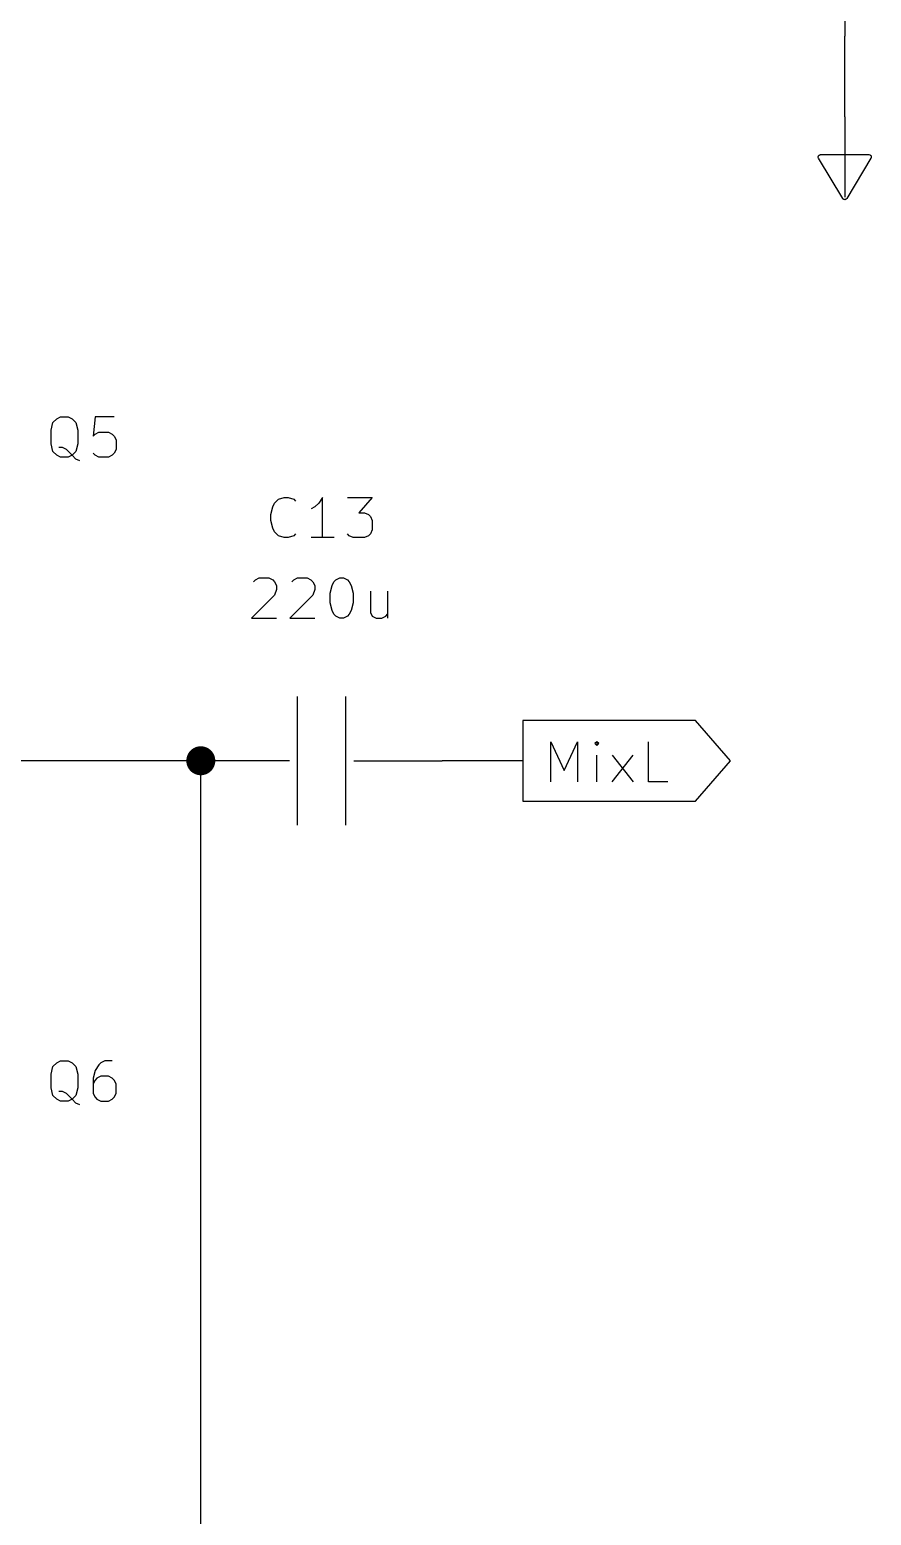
# Model space of a CAD drawing. Extents: x 0.4 to 11.3, y -7.9 to -0.4.
# Drawn here: x 5.637 to 6.683, y -6.287 to -4.442 of the extents above; entities that cross this region are included whole.
import ezdxf

# ---------------------------------------------------------------- set-up
doc = ezdxf.new("R2010")
doc.units = 0
doc.header["$MEASUREMENT"] = 0
for name, color, linetype in [('CYAN2', 4, 'CONTINUOUS'), ('GREEN3', 91, 'CONTINUOUS'), ('RED2', 1, 'CONTINUOUS')]:
    doc.layers.add(name, color=color, linetype=linetype)

msp = doc.modelspace()

# ---------------------------------------------------------------- linework, layer by layer
at = {"layer": 'CYAN2', "linetype": 'CONTINUOUS'}
for p, q in [((5.66628, -4.92995), (5.67104, -4.92519)), ((5.66628, -4.92995), (5.67104, -4.92519)), ((5.67104, -4.92519), (5.6758, -4.9228)), ((5.67104, -4.92519), (5.6758, -4.9228)), ((5.6758, -4.9228), (5.68533, -4.9228)), ((5.6758, -4.9228), (5.68533, -4.9228)), ((5.68533, -4.9228), (5.69009, -4.92519)), ((5.68533, -4.9228), (5.69009, -4.92519)), ((5.69009, -4.92519), (5.69485, -4.92995)), ((5.69009, -4.92519), (5.69485, -4.92995)), ((5.71866, -4.9228), (5.71628, -4.94661)), ((5.71866, -4.9228), (5.71628, -4.94661)), ((5.74247, -4.9228), (5.71866, -4.9228)), ((5.74247, -4.9228), (5.71866, -4.9228)), ((5.6639, -4.93947), (5.66628, -4.92995)), ((5.6639, -4.93947), (5.66628, -4.92995)), ((5.6639, -4.95614), (5.6639, -4.93947)), ((5.6639, -4.95614), (5.6639, -4.93947)), ((5.69485, -4.92995), (5.69723, -4.93947)), ((5.69485, -4.92995), (5.69723, -4.93947)), ((5.69723, -4.93947), (5.69723, -4.95614)), ((5.69723, -4.93947), (5.69723, -4.95614)), ((5.71628, -4.94661), (5.71866, -4.94423)), ((5.71628, -4.94661), (5.71866, -4.94423)), ((5.71866, -4.94423), (5.72343, -4.94185)), ((5.71866, -4.94423), (5.72343, -4.94185)), ((5.72343, -4.94185), (5.73533, -4.94185)), ((5.72343, -4.94185), (5.73533, -4.94185)), ((5.73533, -4.94185), (5.74009, -4.94423)), ((5.73533, -4.94185), (5.74009, -4.94423)), ((5.74009, -4.94423), (5.74247, -4.94661)), ((5.74009, -4.94423), (5.74247, -4.94661)), ((5.66628, -4.96566), (5.6639, -4.95614)), ((5.66628, -4.96566), (5.6639, -4.95614)), ((5.67819, -4.9609), (5.67343, -4.9609)), ((5.67819, -4.9609), (5.67343, -4.9609)), ((5.68295, -4.96328), (5.67819, -4.9609)), ((5.68295, -4.96328), (5.67819, -4.9609)), ((5.69009, -4.97043), (5.68295, -4.96328)), ((5.69009, -4.97043), (5.68295, -4.96328)), ((5.69723, -4.95614), (5.69485, -4.96566)), ((5.69723, -4.95614), (5.69485, -4.96566)), ((5.74247, -4.94661), (5.74485, -4.95137)), ((5.74247, -4.94661), (5.74485, -4.95137)), ((5.74485, -4.96328), (5.74247, -4.96804)), ((5.74485, -4.96328), (5.74247, -4.96804)), ((5.74485, -4.95137), (5.74485, -4.96328)), ((5.74485, -4.95137), (5.74485, -4.96328)), ((5.67104, -4.97043), (5.66628, -4.96566)), ((5.67104, -4.97043), (5.66628, -4.96566)), ((5.6758, -4.9728), (5.67104, -4.97043)), ((5.6758, -4.9728), (5.67104, -4.97043)), ((5.68533, -4.9728), (5.6758, -4.9728)), ((5.68533, -4.9728), (5.6758, -4.9728)), ((5.69009, -4.97043), (5.68533, -4.9728)), ((5.69009, -4.97043), (5.68533, -4.9728)), ((5.69485, -4.96566), (5.69009, -4.97043)), ((5.69485, -4.96566), (5.69009, -4.97043)), ((5.69485, -4.97519), (5.69009, -4.97043)), ((5.69485, -4.97519), (5.69009, -4.97043)), ((5.69961, -4.97757), (5.69485, -4.97519)), ((5.69961, -4.97757), (5.69485, -4.97519)), ((5.71866, -4.97043), (5.71628, -4.96804)), ((5.71866, -4.97043), (5.71628, -4.96804)), ((5.72343, -4.9728), (5.71866, -4.97043)), ((5.72343, -4.9728), (5.71866, -4.97043)), ((5.73533, -4.9728), (5.72343, -4.9728)), ((5.73533, -4.9728), (5.72343, -4.9728)), ((5.74009, -4.97043), (5.73533, -4.9728)), ((5.74009, -4.97043), (5.73533, -4.9728)), ((5.74247, -4.96804), (5.74009, -4.97043)), ((5.74247, -4.96804), (5.74009, -4.97043)), ((5.93691, -5.04423), (5.93928, -5.03471)), ((5.93928, -5.03471), (5.94167, -5.02995)), ((5.94167, -5.02995), (5.94643, -5.02519)), ((5.94643, -5.02519), (5.95357, -5.0228)), ((5.95357, -5.0228), (5.95833, -5.0228)), ((5.95833, -5.0228), (5.96548, -5.02519)), ((5.96548, -5.02519), (5.96785, -5.02757)), ((5.99167, -5.03471), (5.98691, -5.03709)), ((5.99643, -5.02995), (5.99167, -5.03471)), ((6.00119, -5.0228), (5.99643, -5.02995)), ((6.00119, -5.0728), (6.00119, -5.0228)), ((6.03214, -5.0228), (6.06309, -5.0228)), ((6.06309, -5.0228), (6.04643, -5.04185)), ((5.93691, -5.05137), (5.93691, -5.04423)), ((5.93928, -5.0609), (5.93691, -5.05137)), ((6.04643, -5.04185), (6.05357, -5.04185)), ((6.05357, -5.04185), (6.05833, -5.04423)), ((6.05833, -5.04423), (6.06071, -5.04661)), ((6.06071, -5.04661), (6.06309, -5.05137)), ((6.06309, -5.05137), (6.06309, -5.06328)), ((5.94167, -5.06566), (5.93928, -5.0609)), ((5.94643, -5.07043), (5.94167, -5.06566)), ((5.95357, -5.0728), (5.94643, -5.07043)), ((5.95833, -5.0728), (5.95357, -5.0728)), ((5.96548, -5.07043), (5.95833, -5.0728)), ((5.96785, -5.06804), (5.96548, -5.07043)), ((6.01548, -5.0728), (5.98691, -5.0728)), ((6.03452, -5.07043), (6.03214, -5.06804)), ((6.03928, -5.0728), (6.03452, -5.07043)), ((6.05357, -5.0728), (6.03928, -5.0728)), ((6.05833, -5.07043), (6.05357, -5.0728)), ((6.06071, -5.06804), (6.05833, -5.07043)), ((6.06309, -5.06328), (6.06071, -5.06804)), ((5.91548, -5.12757), (5.91785, -5.12519)), ((5.91785, -5.12519), (5.92262, -5.1228)), ((5.92262, -5.1228), (5.93452, -5.1228)), ((5.93452, -5.1228), (5.93928, -5.12519)), ((5.93928, -5.12519), (5.94167, -5.12757)), ((5.94167, -5.12757), (5.94405, -5.13233)), ((5.96309, -5.12757), (5.96547, -5.12519)), ((5.96547, -5.12519), (5.97024, -5.1228)), ((5.97024, -5.1228), (5.98214, -5.1228)), ((5.98214, -5.1228), (5.9869, -5.12519)), ((5.9869, -5.12519), (5.98928, -5.12757)), ((5.98928, -5.12757), (5.99167, -5.13233)), ((6.01309, -5.13233), (6.01547, -5.12757)), ((6.01547, -5.12757), (6.01785, -5.12519)), ((6.01785, -5.12519), (6.02261, -5.1228)), ((6.02261, -5.1228), (6.02738, -5.1228)), ((6.02738, -5.1228), (6.03214, -5.12519)), ((6.03214, -5.12519), (6.03452, -5.12757)), ((6.03452, -5.12757), (6.0369, -5.13233)), ((5.94167, -5.14423), (5.91309, -5.1728)), ((5.94405, -5.13709), (5.94167, -5.14423)), ((5.94405, -5.13233), (5.94405, -5.13709)), ((5.98928, -5.14423), (5.96071, -5.1728)), ((5.99167, -5.13709), (5.98928, -5.14423)), ((5.99167, -5.13233), (5.99167, -5.13709)), ((6.01071, -5.14185), (6.01309, -5.13233)), ((6.01071, -5.15376), (6.01071, -5.14185)), ((6.0369, -5.13233), (6.03928, -5.14185)), ((6.03928, -5.14185), (6.03928, -5.15376)), ((6.06071, -5.13947), (6.06071, -5.16566)), ((6.08214, -5.13947), (6.08214, -5.1728)), ((6.01309, -5.16328), (6.01071, -5.15376)), ((6.01547, -5.16804), (6.01309, -5.16328)), ((6.0369, -5.16328), (6.03452, -5.16804)), ((6.03928, -5.15376), (6.0369, -5.16328)), ((6.06071, -5.16566), (6.06309, -5.17043)), ((5.91309, -5.1728), (5.94405, -5.1728)), ((5.96071, -5.1728), (5.99167, -5.1728)), ((6.01785, -5.17043), (6.01547, -5.16804)), ((6.02261, -5.1728), (6.01785, -5.17043)), ((6.02738, -5.1728), (6.02261, -5.1728)), ((6.03214, -5.17043), (6.02738, -5.1728)), ((6.03452, -5.16804), (6.03214, -5.17043)), ((6.06309, -5.17043), (6.06785, -5.1728)), ((6.06785, -5.1728), (6.075, -5.1728)), ((6.075, -5.1728), (6.07976, -5.17043)), ((6.07976, -5.17043), (6.08214, -5.16804)), ((5.6639, -5.73947), (5.66628, -5.72995)), ((5.6639, -5.73947), (5.66628, -5.72995)), ((5.66628, -5.72995), (5.67104, -5.72519)), ((5.66628, -5.72995), (5.67104, -5.72519)), ((5.67104, -5.72519), (5.6758, -5.7228)), ((5.67104, -5.72519), (5.6758, -5.7228)), ((5.6758, -5.7228), (5.68533, -5.7228)), ((5.6758, -5.7228), (5.68533, -5.7228)), ((5.68533, -5.7228), (5.69009, -5.72519)), ((5.68533, -5.7228), (5.69009, -5.72519)), ((5.69009, -5.72519), (5.69485, -5.72995)), ((5.69009, -5.72519), (5.69485, -5.72995)), ((5.69485, -5.72995), (5.69723, -5.73947)), ((5.69485, -5.72995), (5.69723, -5.73947)), ((5.71866, -5.73471), (5.71628, -5.74423)), ((5.71866, -5.73471), (5.71628, -5.74423)), ((5.72343, -5.72757), (5.71866, -5.73471)), ((5.72343, -5.72757), (5.71866, -5.73471)), ((5.72581, -5.72519), (5.72343, -5.72757)), ((5.72581, -5.72519), (5.72343, -5.72757)), ((5.73057, -5.7228), (5.72581, -5.72519)), ((5.73057, -5.7228), (5.72581, -5.72519)), ((5.74009, -5.7228), (5.73057, -5.7228)), ((5.74009, -5.7228), (5.73057, -5.7228)), ((5.6639, -5.75614), (5.6639, -5.73947)), ((5.6639, -5.75614), (5.6639, -5.73947)), ((5.66628, -5.76566), (5.6639, -5.75614)), ((5.66628, -5.76566), (5.6639, -5.75614)), ((5.69723, -5.75614), (5.69485, -5.76566)), ((5.69723, -5.75614), (5.69485, -5.76566)), ((5.69723, -5.73947), (5.69723, -5.75614)), ((5.69723, -5.73947), (5.69723, -5.75614)), ((5.71628, -5.74423), (5.71628, -5.76328)), ((5.71628, -5.74423), (5.71628, -5.76328)), ((5.71866, -5.74661), (5.71628, -5.75137)), ((5.71866, -5.74661), (5.71628, -5.75137)), ((5.72104, -5.74423), (5.71866, -5.74661)), ((5.72104, -5.74423), (5.71866, -5.74661)), ((5.72581, -5.74185), (5.72104, -5.74423)), ((5.72581, -5.74185), (5.72104, -5.74423)), ((5.73533, -5.74185), (5.72581, -5.74185)), ((5.73533, -5.74185), (5.72581, -5.74185)), ((5.74009, -5.74423), (5.73533, -5.74185)), ((5.74009, -5.74423), (5.73533, -5.74185)), ((5.74247, -5.74661), (5.74009, -5.74423)), ((5.74247, -5.74661), (5.74009, -5.74423)), ((5.74485, -5.75137), (5.74247, -5.74661)), ((5.74485, -5.75137), (5.74247, -5.74661)), ((5.74485, -5.76328), (5.74485, -5.75137)), ((5.74485, -5.76328), (5.74485, -5.75137)), ((5.67104, -5.77043), (5.66628, -5.76566)), ((5.67104, -5.77043), (5.66628, -5.76566)), ((5.6758, -5.7728), (5.67104, -5.77043)), ((5.6758, -5.7728), (5.67104, -5.77043)), ((5.67819, -5.7609), (5.67343, -5.7609)), ((5.67819, -5.7609), (5.67343, -5.7609)), ((5.68533, -5.7728), (5.6758, -5.7728)), ((5.68533, -5.7728), (5.6758, -5.7728)), ((5.68295, -5.76328), (5.67819, -5.7609)), ((5.68295, -5.76328), (5.67819, -5.7609)), ((5.69009, -5.77043), (5.68295, -5.76328)), ((5.69009, -5.77043), (5.68295, -5.76328)), ((5.69009, -5.77043), (5.68533, -5.7728)), ((5.69009, -5.77043), (5.68533, -5.7728)), ((5.69485, -5.76566), (5.69009, -5.77043)), ((5.69485, -5.76566), (5.69009, -5.77043)), ((5.69485, -5.77519), (5.69009, -5.77043)), ((5.69485, -5.77519), (5.69009, -5.77043)), ((5.69961, -5.77757), (5.69485, -5.77519)), ((5.69961, -5.77757), (5.69485, -5.77519)), ((5.71628, -5.76328), (5.71866, -5.76804)), ((5.71628, -5.76328), (5.71866, -5.76804)), ((5.71866, -5.76804), (5.72104, -5.77043)), ((5.71866, -5.76804), (5.72104, -5.77043)), ((5.72104, -5.77043), (5.72581, -5.7728)), ((5.72104, -5.77043), (5.72581, -5.7728)), ((5.72581, -5.7728), (5.73533, -5.7728)), ((5.72581, -5.7728), (5.73533, -5.7728)), ((5.73533, -5.7728), (5.74009, -5.77043)), ((5.73533, -5.7728), (5.74009, -5.77043)), ((5.74009, -5.77043), (5.74247, -5.76804)), ((5.74009, -5.77043), (5.74247, -5.76804)), ((5.74247, -5.76804), (5.74485, -5.76328)), ((5.74247, -5.76804), (5.74485, -5.76328))]:
    msp.add_line(p, q, dxfattribs=at)
at = {"layer": 'GREEN3', "linetype": 'CONTINUOUS'}
for p, q in [((6.65, -4.55), (6.65, -4.45)), ((5.85, -5.35), (5.55, -5.35)), ((5.85, -6.85), (5.85, -5.35)), ((6.25, -5.35), (6.15, -5.35))]:
    msp.add_line(p, q, dxfattribs=at)
at = {"layer": 'GREEN3', "const_width": 0.018}
msp.add_lwpolyline([(5.841, -5.35, 1), (5.859, -5.35, 1)], format="xyb", close=True, dxfattribs=at)
at = {"layer": 'RED2', "linetype": 'CONTINUOUS'}
for p, q in [((6.65, -4.35), (6.65, -4.45)), ((6.65, -4.55), (6.65, -4.65)), ((6.61705, -4.59948), (6.6173, -4.59904)), ((6.61714, -4.60002), (6.61705, -4.59948)), ((6.61706, -4.60057), (6.61714, -4.60002)), ((6.61739, -4.60144), (6.61706, -4.60057)), ((6.6173, -4.59904), (6.61738, -4.59854)), ((6.61738, -4.59854), (6.61779, -4.59818)), ((6.6174, -4.6015), (6.61739, -4.60144)), ((6.61742, -4.60151), (6.6174, -4.6015)), ((6.61743, -4.60154), (6.61742, -4.60151)), ((6.64743, -4.65154), (6.61743, -4.60154)), ((6.61779, -4.59818), (6.61807, -4.5977)), ((6.61807, -4.5977), (6.61855, -4.59752)), ((6.61855, -4.59752), (6.61893, -4.5972)), ((6.61893, -4.5972), (6.61947, -4.59719)), ((6.61947, -4.59719), (6.62, -4.597)), ((6.62, -4.597), (6.68, -4.597)), ((6.68257, -4.60154), (6.65257, -4.65154)), ((6.68, -4.597), (6.68003, -4.597)), ((6.68003, -4.597), (6.68005, -4.597)), ((6.68005, -4.597), (6.68009, -4.59702)), ((6.68009, -4.59702), (6.68103, -4.59718)), ((6.68103, -4.59718), (6.68145, -4.59753)), ((6.68145, -4.59753), (6.68196, -4.59773)), ((6.68196, -4.59773), (6.68221, -4.59817)), ((6.68221, -4.59817), (6.6826, -4.5985)), ((6.68268, -4.60099), (6.68257, -4.60154)), ((6.6826, -4.5985), (6.68269, -4.59904)), ((6.68295, -4.60052), (6.68268, -4.60099)), ((6.68269, -4.59904), (6.68296, -4.59953)), ((6.68296, -4.59953), (6.68287, -4.60003)), ((6.68287, -4.60003), (6.68295, -4.60052)), ((6.6478, -4.65185), (6.64743, -4.65154)), ((6.64804, -4.65226), (6.6478, -4.65185)), ((6.64857, -4.65247), (6.64804, -4.65226)), ((6.64902, -4.65284), (6.64857, -4.65247)), ((6.6495, -4.65283), (6.64902, -4.65284)), ((6.64995, -4.653), (6.6495, -4.65283)), ((6.6505, -4.65281), (6.64995, -4.653)), ((6.65107, -4.6528), (6.6505, -4.65281)), ((6.65143, -4.65248), (6.65107, -4.6528)), ((6.65189, -4.65233), (6.65143, -4.65248)), ((6.65257, -4.65154), (6.65189, -4.65233)), ((5.97, -5.43), (5.97, -5.27)), ((6.03, -5.43), (6.03, -5.27)), ((6.46443, -5.29998), (6.25, -5.29998)), ((6.25, -5.29998), (6.25, -5.35)), ((6.50818, -5.35), (6.46443, -5.29998)), ((6.28476, -5.37638), (6.28476, -5.32638)), ((6.28476, -5.32638), (6.30143, -5.36209)), ((6.30143, -5.36209), (6.3181, -5.32638)), ((6.3181, -5.32638), (6.3181, -5.37638)), ((6.34191, -5.32638), (6.33953, -5.32876)), ((6.33953, -5.32876), (6.34191, -5.33114)), ((6.34429, -5.32876), (6.34191, -5.32638)), ((6.34191, -5.32638), (6.34191, -5.33114)), ((6.34191, -5.33114), (6.34429, -5.32876)), ((6.40619, -5.37638), (6.40619, -5.32638)), ((5.96, -5.35), (5.85, -5.35)), ((6.04, -5.35), (6.15, -5.35)), ((6.25, -5.35), (6.25, -5.40002)), ((6.34191, -5.37638), (6.34191, -5.34305)), ((6.36096, -5.37638), (6.38715, -5.34305)), ((6.36096, -5.34305), (6.38715, -5.37638)), ((6.46443, -5.40002), (6.50818, -5.35)), ((6.43, -5.37638), (6.40619, -5.37638)), ((6.25, -5.40002), (6.46443, -5.40002))]:
    msp.add_line(p, q, dxfattribs=at)

doc.saveas('drawing.dxf')
